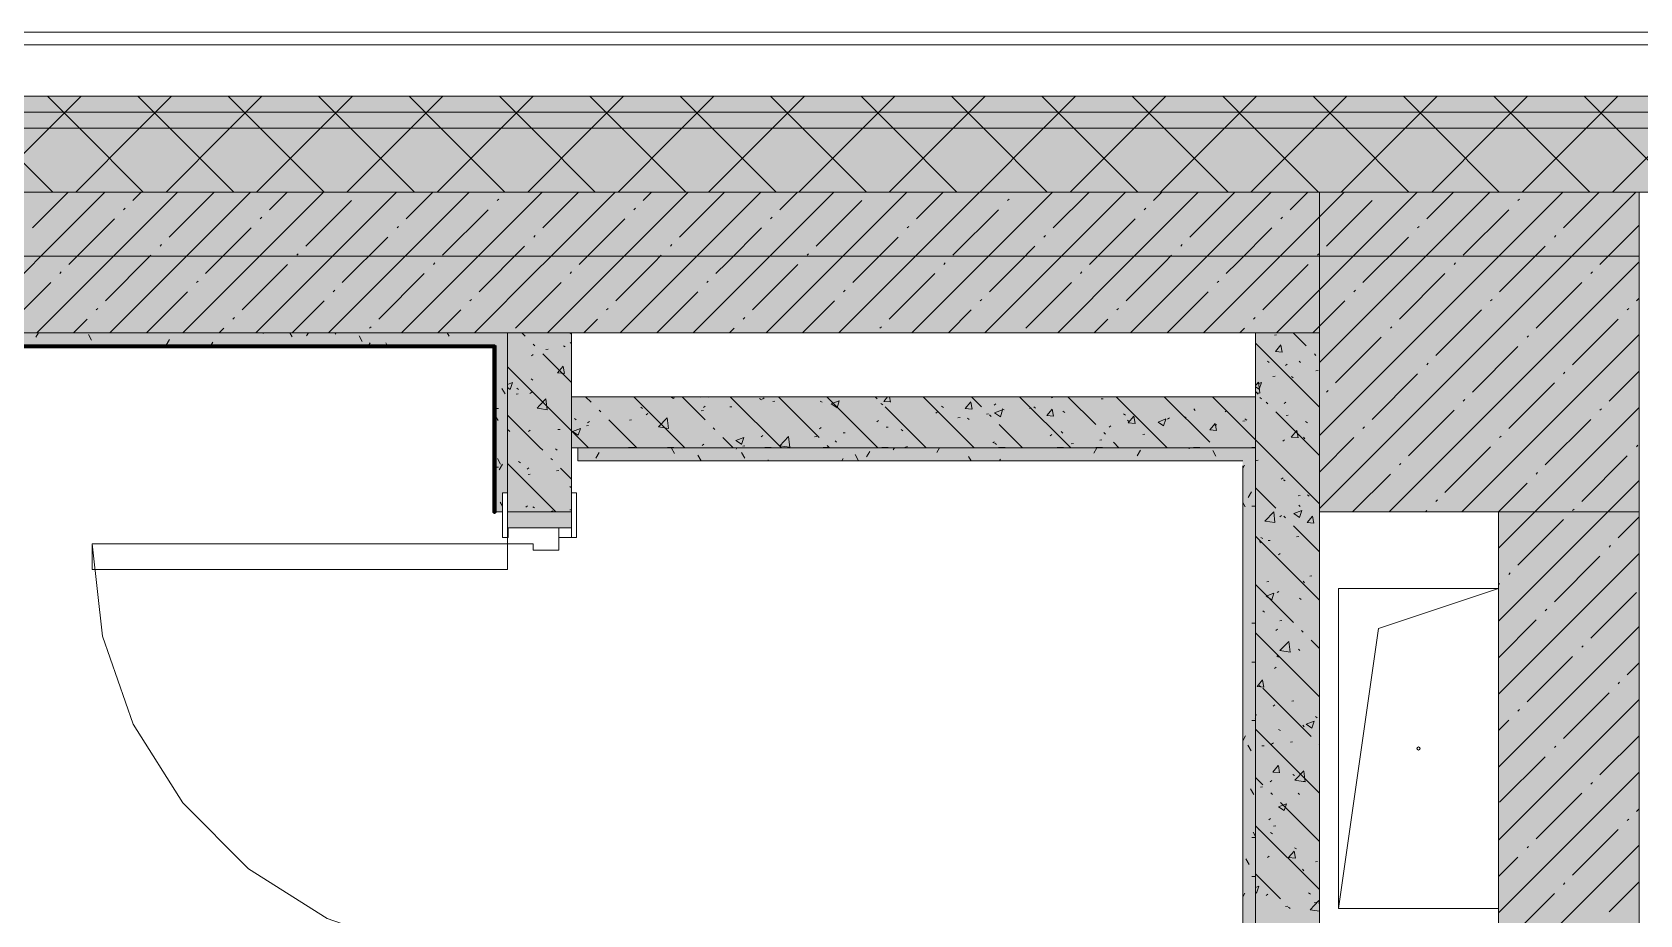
# Model space of a CAD drawing. Header units: millimetres. Extents: x -3817 to 677485, y -22715 to 103890.
# Drawn here: x 82430 to 84945, y 27881 to 29261 of the extents above; entities that cross this region are included whole.
import ezdxf

# ---------------------------------------------------------------- set-up
doc = ezdxf.new("R2010")
doc.units = ezdxf.units.MM
doc.layers.add('PDF _Геометрия', color=7, linetype='Continuous', true_color=0x1d1d1d)
doc.layers.add('PDF _Сплошная заливка', color=7, linetype='Continuous', true_color=0xffffff)

msp = doc.modelspace()

# ---------------------------------------------------------------- hatches: boundary and pattern name
at = {"layer": 'PDF _Сплошная заливка', "transparency": 33554559}
h = msp.add_hatch(color=256, dxfattribs=at)
h.paths.add_polyline_path([(85213.3, 29111.3), (85213.3, 29161.3), (80593.3, 29161.3), (80593.3, 29111.3), (84533.7, 29111.3)], flags=0)
h.paths.add_polyline_path([(70803.3, 29111.3), (71053.3, 29111.3), (71053.3, 29161.3), (68453.3, 29161.3), (68453.3, 29111.3), (70432.2, 29111.3)], flags=0)
h.paths.add_polyline_path([(73153.3, 29111.3), (74493.3, 29111.3), (74493.3, 29161.3), (73153.3, 29161.3)], flags=0)
h.paths.add_polyline_path([(77111.9, 29111.3), (77493.3, 29111.3), (77493.3, 29161.3), (76593.3, 29161.3), (76593.3, 29111.3)], flags=0)
h.paths.add_polyline_path([(60248.3, 29111.3), (61303.3, 29111.3), (61303.3, 29161.3), (60248.3, 29161.3)], flags=0)
h.paths.add_polyline_path([(66403.3, 29111.3), (67353.3, 29111.3), (67353.3, 29161.3), (66403.3, 29161.3)], flags=0)
h.paths.add_polyline_path([(57815.1, 29111.3), (57948.3, 29111.3), (57948.3, 29161.3), (57103.3, 29161.3), (57103.3, 29111.3), (57444.1, 29111.3)], flags=0)
h.paths.add_polyline_path([(51103.3, 29111.3), (52003.3, 29111.3), (52003.3, 29161.3), (51103.3, 29161.3)], flags=0)
h.paths.add_polyline_path([(55003.3, 29111.3), (55003.3, 29161.3), (54103.3, 29161.3), (54104.2, 29111.3), (54846.4, 29111.3)], flags=0)
h.paths.add_polyline_path([(49003.3, 29111.3), (49003.3, 29161.3), (47903.3, 29161.3), (47903.3, 29111.3), (48909, 29111.3)], flags=0)
h.paths.add_polyline_path([(44803.3, 29111.3), (44803.3, 29161.3), (42403.3, 29161.3), (42403.3, 29111.3), (44455.9, 29111.3)], flags=0)
h = msp.add_hatch(color=256, dxfattribs=at)
h.paths.add_polyline_path([(85213.3, 29011.3), (85213.3, 29111.3), (80593.3, 29111.3), (80593.3, 29011.3), (84533.7, 29011.3)], flags=0)
h.paths.add_polyline_path([(77493.3, 29011.3), (77493.3, 29111.3), (76593.3, 29111.3), (76593.3, 29011.3), (77111.9, 29011.3)], flags=0)
h.paths.add_polyline_path([(67353.3, 29011.3), (67353.3, 29013.3), (67321.3, 29013.3), (67321.3, 29021.3), (67353.3, 29021.3), (67353.3, 29111.3), (66403.3, 29111.3), (66403.3, 29011.3), (67321.3, 29011.3)], flags=0)
h.paths.add_polyline_path([(68485.3, 29011.3), (71053.3, 29011.3), (71053.3, 29111.3), (68453.3, 29111.3), (68453.3, 29021.3), (68485.3, 29021.3), (68485.3, 29013.3), (68453.3, 29011.3)], flags=0)
h.paths.add_polyline_path([(74283.3, 29011.3), (74493.3, 29011.3), (74493.3, 29111.3), (73153.3, 29111.3), (73153.3, 29011.3), (74143.2, 29011.3)], flags=0)
h.paths.add_polyline_path([(54403.3, 29011.3), (55003.3, 29011.3), (55003.3, 29111.3), (54103.3, 29111.3), (54104.2, 29011.3)], flags=0)
h.paths.add_polyline_path([(60783.9, 29011.3), (61303.3, 29011.3), (61303.3, 29111.3), (60248.3, 29111.3), (60248.3, 29011.3), (60412.8, 29011.3)], flags=0)
h.paths.add_polyline_path([(51103.3, 29011.3), (52003.3, 29011.3), (52003.3, 29111.3), (51103.3, 29111.3)], flags=0)
h.paths.add_polyline_path([(57103.3, 29011.3), (57948.3, 29011.3), (57948.3, 29111.3), (57103.3, 29111.3)], flags=0)
h.paths.add_polyline_path([(48403.3, 29011.3), (49003.3, 29011.3), (49003.3, 29111.3), (47903.3, 29111.3), (47903.3, 29011.3), (48166.8, 29011.3)], flags=0)
h.paths.add_polyline_path([(44803.3, 29011.3), (44803.3, 29111.3), (42403.3, 29111.3), (42403.3, 29011.3), (44455.9, 29011.3)], flags=0)
for points in [[(83049.3, 28791.3), (83223.3, 28791.3), (83223.3, 28901.3), (84443.3, 28901.3), (84443.3, 29011.3), (81393.3, 29011.3), (81393.3, 28791.3), (81565, 28791.3)], [(84943.3, 28511.3), (84943.3, 29011.3), (84443.3, 29011.3), (84443.3, 28511.3), (84533.7, 28511.3)], [(84343.3, 28791.3), (84443.3, 28791.3), (84443.3, 28901.3), (83223.3, 28901.3), (83223.3, 28791.3), (83791.5, 28791.3)], [(81546.3, 28771.3), (83173.3, 28771.3), (83173.3, 28791.3), (81533.3, 28791.3), (81533.3, 28771.3)], [(84343.3, 26361.3), (84443.3, 26361.3), (84443.3, 28791.3), (84343.3, 28791.3), (84343.3, 26491.3)], [(84343.3, 28611.3), (84343.3, 28691.3), (83273.3, 28691.3), (83273.3, 28611.3), (83791.5, 28611.3)], [(84323.3, 28591.3), (84323.3, 28611.3), (83283.3, 28611.3), (83283.3, 28591.3), (84315.3, 28591.3)], [(84723.3, 25111.4), (84943.3, 25111.4), (84943.3, 28511.3), (84723.3, 28511.3), (84723.3, 25883.8)]]:
    msp.add_hatch(color=256, dxfattribs=at).paths.add_polyline_path(points)
h = msp.add_hatch(color=256, dxfattribs=at)
h.paths.add_polyline_path([(83173.3, 25851.3), (83273.3, 25851.3), (83273.3, 26361.3), (83223.3, 26361.3), (83223.3, 27761.3), (83173.3, 27761.3), (83173.3, 25883.8)], flags=0)
h.paths.add_polyline_path([(83223.3, 28511.3), (83223.3, 28791.3), (83173.3, 28791.3), (83173.3, 28511.3)], flags=0)
h = msp.add_hatch(color=256, dxfattribs=at)
h.paths.add_polyline_path([(83223.3, 26361.3), (83273.3, 26361.3), (83273.3, 27761.3), (83223.3, 27761.3), (83223.3, 27014.1)], flags=0)
h.paths.add_polyline_path([(83223.3, 28511.3), (83273.3, 28511.3), (83273.3, 28791.3), (83223.3, 28791.3), (83223.3, 28541.3)], flags=0)
h = msp.add_hatch(color=256, dxfattribs=at)
h.paths.add_polyline_path([(83153.3, 26281.3), (83173.3, 26281.3), (83172.9, 27731.3), (83165.3, 27731.3), (83165.3, 27761.3), (83153.3, 27761.3), (83153.3, 26301.3)], flags=0)
h.paths.add_polyline_path([(83165.3, 28511.3), (83165.3, 28541.3), (83173.3, 28541.3), (83173.3, 28771.3), (83153.3, 28771.3), (83153.3, 28511.3)], flags=0)

# ---------------------------------------------------------------- linework, layer by layer
at = {"layer": 'PDF _Геометрия', "color": 9, "lineweight": 9, "true_color": 0xc0c0c0}
for points in [[(85453.3, 25749.3), (85371.3, 25749.3), (85371.3, 29261.3), (85366.3, 29261.3), (85213.3, 29261.3), (80593.3, 29261.3), (80593.3, 29011.3), (80593.3, 28811.3), (80893.3, 28811.3), (80893.3, 29011.3), (85213.3, 29011.3), (85213.3, 25591.3), (85363.3, 25591.3)], [(84443.3, 23891.3), (84443.3, 26361.3), (84443.3, 28791.3), (84443.3, 28901.3), (84443.3, 29011.3), (84343.3, 29011.3), (81393.3, 29011.3)], [(81513.3, 28791.3), (83173.3, 28791.3), (83173.3, 28541.3), (83173.3, 28771.3), (83173.3, 28791.3), (81533.3, 28791.3)], [(84315.3, 28591.3), (83283.3, 28591.3), (83283.3, 28611.3), (84323.3, 28611.3), (84343.3, 28611.3), (84343.3, 26611.3), (84343.3, 26591.3), (84343.3, 28791.3), (83273.3, 28791.3), (83273.3, 28541.3)], [(83153.3, 28771.3), (83153.3, 28511.3), (83165.3, 28511.3)], [(83173.3, 28511.3), (83223.3, 28511.3)]]:
    msp.add_lwpolyline(points, dxfattribs=at)
at = {"layer": 'PDF _Геометрия', "color": 7, "lineweight": 9}
for points in [[(85213.3, 29161.3), (85213.3, 29241.3), (80593.3, 29241.3)], [(85213.3, 29111.3), (85213.3, 29161.3), (80593.3, 29161.3)], [(85453.3, 25670.3), (85292.3, 25670.3), (85292.3, 29136.3), (80593.3, 29136.3)], [(85213.3, 29011.3), (85213.3, 29111.3), (80593.3, 29111.3)], [(83273.3, 28791.3), (83223.3, 28791.3), (83173.3, 28791.3)], [(84343.3, 28791.3), (84443.3, 28791.3)], [(81533.3, 28771.3), (81546.3, 28771.3), (83152.3, 28771.3)], [(84323.3, 28591.3), (84315.3, 28591.3)], [(84323.3, 26619.3), (84323.3, 28583.3)], [(84473.3, 27891.3), (84535.8, 28328.8), (84723.3, 28391.3)]]:
    msp.add_lwpolyline(points, dxfattribs=at)
at = {"layer": 'PDF _Геометрия', "lineweight": 9}
for points in [[(82462, 29011.3), (82362, 29111.3), (82312, 29161.3)], [(82356.2, 29011.3), (82456.2, 29111.3), (82506.2, 29161.3)], [(82603.4, 29011.3), (82503.4, 29111.3), (82453.4, 29161.3)], [(82497.6, 29011.3), (82597.6, 29111.3), (82647.6, 29161.3)], [(82744.8, 29011.3), (82644.8, 29111.3), (82594.8, 29161.3)], [(82639, 29011.3), (82739, 29111.3), (82789, 29161.3)], [(82886.2, 29011.3), (82786.2, 29111.3), (82736.2, 29161.3)], [(82780.4, 29011.3), (82880.4, 29111.3), (82930.4, 29161.3)], [(83027.7, 29011.3), (82927.7, 29111.3), (82877.7, 29161.3)], [(82921.9, 29011.3), (83021.9, 29111.3), (83071.9, 29161.3)], [(83169.1, 29011.3), (83069.1, 29111.3), (83019.1, 29161.3)], [(83063.3, 29011.3), (83163.3, 29111.3), (83213.3, 29161.3)], [(83310.5, 29011.3), (83210.5, 29111.3), (83160.5, 29161.3)], [(83204.7, 29011.3), (83304.7, 29111.3), (83354.7, 29161.3)], [(83451.9, 29011.3), (83351.9, 29111.3), (83301.9, 29161.3)], [(83346.1, 29011.3), (83446.1, 29111.3), (83496.1, 29161.3)], [(83593.3, 29011.3), (83493.3, 29111.3), (83443.3, 29161.3)], [(83487.5, 29011.3), (83587.5, 29111.3), (83637.5, 29161.3)], [(83734.8, 29011.3), (83634.8, 29111.3), (83584.8, 29161.3)], [(83629, 29011.3), (83729, 29111.3), (83779, 29161.3)], [(83876.2, 29011.3), (83776.2, 29111.3), (83726.2, 29161.3)], [(83770.4, 29011.3), (83870.4, 29111.3), (83920.4, 29161.3)], [(84017.6, 29011.3), (83917.6, 29111.3), (83867.6, 29161.3)], [(83911.8, 29011.3), (84011.8, 29111.3), (84061.8, 29161.3)], [(84159, 29011.3), (84059, 29111.3), (84009, 29161.3)], [(84053.2, 29011.3), (84153.2, 29111.3), (84203.2, 29161.3)], [(84300.4, 29011.3), (84200.4, 29111.3), (84150.4, 29161.3)], [(84194.6, 29011.3), (84294.6, 29111.3), (84344.6, 29161.3)], [(84441.9, 29011.3), (84341.9, 29111.3), (84291.9, 29161.3)], [(84336.1, 29011.3), (84436.1, 29111.3), (84486.1, 29161.3)], [(84583.3, 29011.3), (84483.3, 29111.3), (84433.3, 29161.3)], [(84477.5, 29011.3), (84577.5, 29111.3), (84627.5, 29161.3)], [(84724.7, 29011.3), (84624.7, 29111.3), (84574.7, 29161.3)], [(84618.9, 29011.3), (84718.9, 29111.3), (84768.9, 29161.3)], [(84866.1, 29011.3), (84766.1, 29111.3), (84716.1, 29161.3)], [(84760.3, 29011.3), (84860.3, 29111.3), (84910.3, 29161.3)], [(85007.6, 29011.3), (84907.6, 29111.3), (84857.6, 29161.3)], [(84901.8, 29011.3), (85001.8, 29111.3), (85051.8, 29161.3)], [(82323.1, 28791.3), (82543.1, 29011.3)], [(82430, 28955.3), (82486.1, 29011.3)], [(82437.1, 28791.3), (82657.1, 29011.3)], [(82551.2, 28791.3), (82771.2, 29011.3)], [(82586.8, 28998), (82600.1, 29011.3)], [(82643.8, 28941), (82714.2, 29011.3)], [(82665.2, 28791.3), (82885.2, 29011.3)], [(82779.3, 28791.3), (82999.3, 29011.3)], [(82800.7, 28983.8), (82828.2, 29011.3)], [(82857.7, 28926.8), (82929, 28998)], [(82893.3, 28791.3), (83113.3, 29011.3)], [(83007.4, 28791.3), (83227.4, 29011.3)], [(83014.5, 28969.5), (83056.3, 29011.3)], [(83121.4, 28791.3), (83223.3, 28893.2), (83231.4, 28901.3), (83341.4, 29011.3)], [(83157.1, 28998), (83159.4, 29000.4)], [(83228.3, 28955.3), (83284.4, 29011.3)], [(83235.5, 28791.3), (83345.5, 28901.3), (83455.5, 29011.3)], [(83349.5, 28791.3), (83459.5, 28901.3), (83569.5, 29011.3)], [(83385.2, 28998), (83398.5, 29011.3)], [(83442.2, 28941), (83512.5, 29011.3)], [(83463.6, 28791.3), (83573.6, 28901.3), (83683.6, 29011.3)], [(83577.6, 28791.3), (83687.6, 28901.3), (83797.6, 29011.3)], [(83599, 28983.8), (83626.6, 29011.3)], [(83656, 28926.8), (83727.3, 28998)], [(83691.7, 28791.3), (83801.7, 28901.3), (83911.7, 29011.3)], [(83805.7, 28791.3), (83915.7, 28901.3), (84025.7, 29011.3)], [(83812.9, 28969.5), (83854.7, 29011.3)], [(83919.8, 28791.3), (84029.8, 28901.3), (84139.8, 29011.3)], [(83955.4, 28998), (83957.8, 29000.4)], [(84026.7, 28955.3), (84082.8, 29011.3)], [(84033.8, 28791.3), (84143.8, 28901.3), (84253.8, 29011.3)], [(84147.9, 28791.3), (84257.9, 28901.3), (84367.9, 29011.3)], [(84183.5, 28998), (84196.8, 29011.3)], [(84240.5, 28941), (84310.9, 29011.3)], [(84261.9, 28791.3), (84371.9, 28901.3), (84443.3, 28972.7), (84481.9, 29011.3)], [(84376, 28791.3), (84443.3, 28858.6), (84596, 29011.3)], [(84397.4, 28983.8), (84424.9, 29011.3)], [(84443.3, 28744.6), (84710, 29011.3)], [(84443.3, 28630.5), (84824.1, 29011.3)], [(84443.3, 28516.5), (84938.1, 29011.3)], [(84454.4, 28926.8), (84525.7, 28998)], [(84611.2, 28969.5), (84653, 29011.3)], [(84753.8, 28998), (84756.1, 29000.4)], [(84825, 28955.3), (84881.1, 29011.3)], [(82572.6, 28983.8), (82574.9, 28986.2)], [(83071.5, 28912.5), (83142.8, 28983.8)], [(83370.9, 28983.8), (83373.3, 28986.2)], [(83869.9, 28912.5), (83941.2, 28983.8)], [(84169.3, 28983.8), (84171.6, 28986.2)], [(84668.2, 28912.5), (84739.5, 28983.8)], [(82487, 28898.3), (82558.3, 28969.5)], [(82700.9, 28884), (82772.2, 28955.3)], [(82786.4, 28969.5), (82788.8, 28971.9)], [(83000.3, 28955.3), (83002.6, 28957.6)], [(83285.4, 28898.3), (83288.5, 28901.3), (83356.7, 28969.5)], [(83499.2, 28884), (83516.6, 28901.3), (83570.5, 28955.3)], [(83584.8, 28969.5), (83587.1, 28971.9)], [(83798.6, 28955.3), (83801, 28957.6)], [(84083.7, 28898.3), (84086.8, 28901.3), (84155, 28969.5)], [(84297.6, 28884), (84314.9, 28901.3), (84368.8, 28955.3)], [(84383.1, 28969.5), (84385.5, 28971.9)], [(84596.9, 28955.3), (84599.3, 28957.6)], [(84882.1, 28898.3), (84943.3, 28959.5)], [(82629.6, 28926.8), (82632, 28929.1)], [(82914.7, 28869.7), (82986, 28941)], [(83128.6, 28855.5), (83199.8, 28926.8)], [(83214.1, 28941), (83216.5, 28943.4)], [(83427.9, 28926.8), (83430.3, 28929.1)], [(83713.1, 28869.7), (83744.7, 28901.3), (83784.3, 28941)], [(83926.9, 28855.5), (83972.8, 28901.3), (83998.2, 28926.8)], [(84012.4, 28941), (84014.8, 28943.4)], [(84226.3, 28926.8), (84228.7, 28929.1)], [(84511.4, 28869.7), (84582.7, 28941)], [(84725.2, 28855.5), (84796.5, 28926.8)], [(84810.8, 28941), (84813.2, 28943.4)], [(82544.1, 28841.2), (82615.3, 28912.5)], [(82757.9, 28827), (82829.2, 28898.3)], [(82843.4, 28912.5), (82845.8, 28914.9)], [(83057.3, 28898.3), (83059.6, 28900.6)], [(83342.4, 28841.2), (83402.5, 28901.3), (83413.7, 28912.5)], [(83556.2, 28827), (83627.5, 28898.3)], [(83641.8, 28912.5), (83644.1, 28914.9)], [(83855.6, 28898.3), (83858, 28900.6)], [(84140.7, 28841.2), (84200.9, 28901.3), (84212, 28912.5)], [(84354.6, 28827), (84425.9, 28898.3)], [(84440.1, 28912.5), (84442.5, 28914.9)], [(84552.2, 28511.3), (84943.3, 28902.4)], [(84654, 28898.3), (84656.3, 28900.6)], [(82472.8, 28884), (82475.1, 28886.4)], [(82686.6, 28869.7), (82689, 28872.1)], [(82971.7, 28812.7), (83043, 28884)], [(83271.1, 28884), (83273.5, 28886.4)], [(83485, 28869.7), (83487.3, 28872.1)], [(83770.1, 28812.7), (83841.4, 28884)], [(84069.5, 28884), (84071.8, 28886.4)], [(84283.3, 28869.7), (84285.7, 28872.1)], [(84568.4, 28812.7), (84639.7, 28884)], [(84867.8, 28884), (84870.2, 28886.4)], [(82387.2, 28798.5), (82458.5, 28869.7)], [(82608.2, 28791.3), (82672.4, 28855.5)], [(82900.5, 28855.5), (82902.8, 28857.9)], [(83185.6, 28798.5), (83223.3, 28836.1), (83256.9, 28869.7)], [(83406.6, 28791.3), (83470.7, 28855.5)], [(83698.8, 28855.5), (83701.2, 28857.9)], [(83983.9, 28798.5), (84055.2, 28869.7)], [(84204.9, 28791.3), (84269, 28855.5)], [(84497.1, 28855.5), (84499.5, 28857.9)], [(84782.3, 28798.5), (84853.6, 28869.7)], [(82529.8, 28827), (82532.2, 28829.3)], [(82836.3, 28791.3), (82886.2, 28841.2)], [(83064.4, 28791.3), (83100, 28827)], [(83114.3, 28841.2), (83116.7, 28843.6)], [(83328.1, 28827), (83330.5, 28829.3)], [(83634.7, 28791.3), (83684.5, 28841.2)], [(83862.8, 28791.3), (83898.4, 28827)], [(83912.6, 28841.2), (83915, 28843.6)], [(84126.5, 28827), (84128.9, 28829.3)], [(84433, 28791.3), (84443.3, 28801.6), (84482.9, 28841.2)], [(84625.5, 28755.7), (84696.7, 28827)], [(84711, 28841.2), (84713.4, 28843.6)], [(84924.8, 28827), (84927.2, 28829.3)], [(84939.1, 28841.2), (84943.3, 28845.4)], [(82494.2, 28791.3), (82515.5, 28812.7)], [(82722.3, 28791.3), (82729.4, 28798.5)], [(82743.6, 28812.7), (82746, 28815.1)], [(82957.5, 28798.5), (82959.9, 28800.8)], [(83292.5, 28791.3), (83313.9, 28812.7)], [(83520.6, 28791.3), (83527.7, 28798.5)], [(83542, 28812.7), (83544.4, 28815.1)], [(83755.8, 28798.5), (83758.2, 28800.8)], [(84090.9, 28791.3), (84112.2, 28812.7)], [(84319, 28791.3), (84326.1, 28798.5)], [(84340.3, 28812.7), (84342.7, 28815.1)], [(84554.2, 28798.5), (84556.5, 28800.8)], [(84839.3, 28741.4), (84910.6, 28812.7)], [(84468.6, 28712.9), (84539.9, 28784.2)], [(84666.2, 28511.3), (84943.3, 28788.4)], [(84768, 28784.2), (84770.4, 28786.6)], [(84682.5, 28698.7), (84753.8, 28769.9)], [(84525.7, 28655.9), (84596.9, 28727.2)], [(84611.2, 28741.4), (84613.6, 28743.8)], [(84825, 28727.2), (84827.4, 28729.5)], [(84896.3, 28684.4), (84943.3, 28731.4)], [(84454.4, 28698.7), (84456.7, 28701)], [(84739.5, 28641.6), (84810.8, 28712.9)], [(84668.2, 28684.4), (84670.6, 28686.8)], [(84723.3, 28454.3), (84780.3, 28511.3), (84943.3, 28674.3)], [(84882.1, 28670.2), (84884.4, 28672.5)], [(84582.7, 28598.9), (84654, 28670.2)], [(84796.5, 28584.6), (84867.8, 28655.9)], [(84443.3, 28573.5), (84497.1, 28627.4)], [(84511.4, 28641.6), (84513.8, 28644)], [(84725.2, 28627.4), (84727.6, 28629.8)], [(84639.7, 28541.8), (84711, 28613.1)], [(84853.6, 28527.6), (84924.8, 28598.9)], [(84939.1, 28613.1), (84941.5, 28615.5)], [(84495.2, 28511.3), (84554.2, 28570.4)], [(84568.4, 28584.6), (84570.8, 28587)], [(84782.3, 28570.4), (84784.6, 28572.7)], [(84723.3, 28340.3), (84894.3, 28511.3), (84943.3, 28560.3)], [(84723.3, 28511.3), (84768, 28556.1)], [(84625.5, 28527.6), (84627.8, 28530)], [(84609.2, 28511.3), (84611.2, 28513.3)], [(84753.8, 28427.8), (84825, 28499.1)], [(84839.3, 28513.3), (84841.7, 28515.7)], [(84910.6, 28470.6), (84943.3, 28503.3)], [(84723.3, 28226.2), (84943.3, 28446.2)], [(84896.3, 28456.3), (84898.7, 28458.7)], [(84810.8, 28370.8), (84882.1, 28442.1)], [(84723.3, 28397.3), (84725.2, 28399.3)], [(84739.5, 28413.5), (84741.9, 28415.9)], [(84867.8, 28313.8), (84939.1, 28385)], [(84796.5, 28356.5), (84798.9, 28358.9)], [(84723.3, 28283.3), (84782.3, 28342.3)], [(84723.3, 28112.2), (84943.3, 28332.2)], [(84853.6, 28299.5), (84855.9, 28301.9)], [(84768, 28214), (84839.3, 28285.2)], [(84924.8, 28256.7), (84943.3, 28275.2)], [(84910.6, 28242.5), (84912.9, 28244.8)], [(84723.3, 27998.1), (84943.3, 28218.1)], [(84825, 28156.9), (84896.3, 28228.2)], [(84753.8, 28199.7), (84756.1, 28202.1)], [(84723.3, 28169.2), (84739.5, 28185.4)], [(84810.8, 28142.7), (84813.2, 28145)], [(84882.1, 28099.9), (84943.3, 28161.1)], [(84725.2, 28057.1), (84796.5, 28128.4)], [(84723.3, 27884.1), (84943.3, 28104.1)], [(84782.3, 28000.1), (84853.6, 28071.4)], [(84867.8, 28085.7), (84870.2, 28088)], [(84939.1, 28042.9), (84943.3, 28047.1)], [(84924.8, 28028.6), (84927.2, 28031)], [(84839.3, 27943.1), (84910.6, 28014.4)], [(84723.3, 27770), (84943.3, 27990)], [(84723.3, 27941.1), (84753.8, 27971.6)], [(84768, 27985.9), (84770.4, 27988.2)], [(84825, 27928.8), (84827.4, 27931.2)], [(84896.3, 27886.1), (84943.3, 27933)], [(84739.5, 27843.3), (84810.8, 27914.6)]]:
    msp.add_lwpolyline(points, dxfattribs=at)
at = {"layer": 'PDF _Геометрия', "color": 7, "lineweight": 9}
for points in [[(84943.3, 29011.3), (84443.3, 29011.3), (84443.3, 28901.3), (84443.3, 28511.3), (84943.3, 28511.3)], [(84723.3, 28391.3), (84723.3, 27891.3), (84473.3, 27891.3), (84473.3, 28391.3)], [(84723.3, 28391.3), (84473.3, 28391.3), (84473.3, 27891.3), (84723.3, 27891.3)]]:
    msp.add_lwpolyline(points, close=True, dxfattribs=at)
at = {"layer": 'PDF _Геометрия', "color": 253, "lineweight": 9, "true_color": 0xaaaaaa}
for points in [[(80408.8, 28911.3), (82443.3, 28911.3), (84943.3, 28911.3)], [(83173.3, 27811.3), (83028.6, 27827.6), (82891.2, 27875.7), (82768, 27953.2), (82665.1, 28056.1), (82587.6, 28179.3), (82539.6, 28316.7), (82523.3, 28461.3)]]:
    msp.add_lwpolyline(points, dxfattribs=at)
at = {"layer": 'PDF _Геометрия', "color": 253, "lineweight": 9, "true_color": 0x9b9b9b}
for points in [[(82439.2, 28791.3), (82435.2, 28784.4)], [(82480.9, 28790.9), (82480.7, 28791.3)], [(82522.6, 28779.7), (82517.5, 28788.5)], [(82644.4, 28780.9), (82639.3, 28772.1)], [(82712.4, 28776.8), (82709.3, 28771.3)], [(82791.2, 28791.3), (82790.6, 28790.4)], [(82836.3, 28784.9), (82832.6, 28791.3)], [(82861.6, 28791.3), (82858.7, 28786.3)], [(82904.4, 28789), (82903, 28791.3)], [(82946, 28777.9), (82941, 28786.6)], [(82958.1, 28775.7), (82955.6, 28771.3)], [(82985, 28771.3), (82982.6, 28775.4)], [(83026.2, 28771.6), (83026, 28771.3)], [(83082.1, 28786), (83079, 28791.3)], [(83169.4, 28695.7), (83164.4, 28704.4)], [(83153.3, 28672.8), (83158.9, 28672.8)], [(83158.3, 28654), (83153.3, 28662.7)], [(83154.1, 28627.4), (83153.3, 28626)], [(83316.5, 28604), (83311.5, 28595.2)], [(83362.2, 28611.8), (83372.3, 28611.8)], [(83423.2, 28611.8), (83433.2, 28611.8)], [(83434.5, 28602.3), (83429.5, 28611)], [(83476, 28591.3), (83471.1, 28599.9)], [(83532, 28611.3), (83530.8, 28609.4)], [(83544.2, 28595.3), (83539.1, 28604)], [(83575.6, 28611.8), (83585.6, 28611.8)], [(83667, 28611.8), (83677.1, 28611.8)], [(83721.9, 28592.3), (83716.8, 28601)], [(83740, 28605.9), (83734.9, 28597.1)], [(83758.5, 28611.8), (83768.5, 28611.8)], [(83778.3, 28611.3), (83776.6, 28608.3)], [(83848.7, 28611.3), (83844.6, 28604.2)], [(83898.4, 28591.3), (83894.5, 28598)], [(83941.3, 28611.8), (83951.4, 28611.8)], [(84032.8, 28611.8), (84042.8, 28611.8)], [(84095.1, 28611.3), (84090.3, 28603.1)], [(84093.7, 28611.8), (84103.8, 28611.8)], [(84163.4, 28607.8), (84158.4, 28599)], [(84239.7, 28609.7), (84238.8, 28611.3)], [(84246.1, 28611.8), (84256.2, 28611.8)], [(84281.4, 28598.5), (84276.3, 28607.3)], [(84337.6, 28611.8), (84343.3, 28611.8)], [(83153.3, 28581.3), (83158.9, 28581.3)], [(83162.4, 28586), (83157.3, 28594.7)], [(83165.2, 28585.7), (83160.2, 28577)], [(83581.6, 28591.3), (83580.8, 28592.8)], [(83698.3, 28594.7), (83696.4, 28591.3)], [(83944.1, 28593.6), (83942.8, 28591.3)], [(84325.9, 28584.3), (84323.3, 28579.8)], [(83165.3, 28520), (83161.4, 28526.7)], [(84327.1, 28519.4), (84323.3, 28526)], [(84337, 28542.7), (84332, 28534)], [(84337.6, 28520.4), (84343.3, 28520.4)], [(84343.3, 28492.6), (84343.1, 28492.4)], [(84337.6, 28337.5), (84343.3, 28337.5)], [(84337.6, 28276.5), (84343.3, 28276.5)], [(84337.6, 28185.1), (84343.3, 28185.1)], [(84343.3, 28186.5), (84342.5, 28187.9)], [(84327.8, 28160.9), (84323.3, 28153.1)], [(84336.3, 28137.6), (84331.3, 28146.3)], [(84340.4, 28069.5), (84335.4, 28078.2)], [(84337.6, 28002.2), (84343.3, 28002.2)], [(84343.3, 28003.7), (84339.5, 28010.2)], [(84333.4, 27959.9), (84328.3, 27968.6)], [(84337.6, 27941.3), (84343.3, 27941.3)], [(84326.7, 27915.2), (84323.3, 27909.3)]]:
    msp.add_lwpolyline(points, dxfattribs=at)
at = {"layer": 'PDF _Геометрия', "color": 252, "lineweight": 9, "true_color": 0x878787}
for points in [[(83200.7, 28786), (83195.4, 28791.3)], [(83215.8, 28770.9), (83213.3, 28773.5)], [(83273.3, 28788.9), (83270.8, 28791.3)], [(83271.3, 28776.3), (83273.3, 28774.5)], [(84443.3, 28674.9), (84343.3, 28774.9)], [(84372.8, 28787.4), (84376.1, 28787.9)], [(84385.2, 28761.1), (84374.6, 28762), (84383.1, 28772.2)], [(84385.2, 28761), (84383.1, 28772.1)], [(84422.7, 28770.9), (84402.3, 28791.3)], [(83210.5, 28755.4), (83213.1, 28757.5)], [(83273.3, 28713.5), (83228.4, 28758.4)], [(83233.3, 28765.4), (83236.7, 28765.8)], [(83260.6, 28771.1), (83263.5, 28769.3)], [(84362.1, 28746.8), (84364.9, 28745)], [(84411.4, 28746.9), (84413.8, 28744.7)], [(84437.8, 28755.8), (84435.3, 28758.4)], [(83299.9, 28611.3), (83273.3, 28638), (83223.3, 28688), (83173.3, 28738)], [(83262.1, 28727.7), (83251.5, 28728.7), (83260, 28738.9)], [(83262.1, 28727.7), (83260.1, 28738.8)], [(84370.5, 28723.2), (84373.8, 28723.6)], [(84390.1, 28740.1), (84392.8, 28742.2)], [(84399.6, 28722.9), (84402.4, 28721.1)], [(84437.9, 28732), (84441.2, 28732.5)], [(83173.3, 28710.4), (83181.1, 28713.4)], [(83173.3, 28705.5), (83177.5, 28702.7)], [(83177.5, 28702.6), (83181.1, 28713.4)], [(83187.8, 28704.6), (83190.6, 28702.8)], [(83208.3, 28696.2), (83211, 28698.3)], [(83210.2, 28719.5), (83212.7, 28717.2)], [(84343.3, 28708.9), (84348.2, 28714)], [(84343.3, 28710.2), (84352.6, 28713.8)], [(84343.3, 28706.9), (84349, 28703.1)], [(84347.3, 28695.5), (84343.3, 28699.6)], [(84343.3, 28698.1), (84350.1, 28697.1)], [(84350.1, 28697), (84348.2, 28713.9)], [(84349, 28703), (84352.6, 28713.7)], [(83186.6, 28695.2), (83189.9, 28695.7)], [(83235.2, 28671), (83223.3, 28672.9), (83219.3, 28673.5), (83223.3, 28677.6), (83233.2, 28687.9)], [(83235.2, 28671), (83233.2, 28687.8)], [(83303.8, 28682.9), (83295.4, 28691.3)], [(83450.8, 28611.3), (83370.8, 28691.3)], [(83381.8, 28675), (83384.3, 28672.8)], [(83428.7, 28691.3), (83433, 28688.4)], [(83433.1, 28688.4), (83434.1, 28691.3)], [(83482.3, 28655.3), (83446.3, 28691.3)], [(83474.4, 28691.3), (83475.3, 28690.7)], [(83479.6, 28674.3), (83482.3, 28676.3)], [(83487.1, 28691.3), (83488, 28690.6)], [(83520.7, 28675.3), (83524.1, 28675.7)], [(83601.6, 28611.3), (83521.6, 28691.3)], [(83567.4, 28688.5), (83570.3, 28686.7)], [(83571.9, 28687.6), (83574.6, 28689.7)], [(83588.1, 28684.1), (83591.4, 28684.6)], [(83660.9, 28627.6), (83597.1, 28691.3)], [(83662.3, 28684.5), (83665.2, 28682.7)], [(83752.5, 28611.3), (83672.5, 28691.3)], [(83688.6, 28674.2), (83679.7, 28680.2), (83692.2, 28684.9)], [(83688.6, 28674.1), (83692.2, 28684.9)], [(83751.4, 28688), (83748.9, 28690.5)], [(83757.3, 28680.5), (83760.1, 28678.7)], [(83772.2, 28683.1), (83761.6, 28684), (83767.7, 28691.3)], [(83828, 28611.3), (83764, 28675.4)], [(83772.2, 28683), (83770.7, 28691.3)], [(83903.4, 28611.3), (83823.4, 28691.3)], [(83852.2, 28676.5), (83855, 28674.7)], [(83899.7, 28671.9), (83889.1, 28672.9), (83897.7, 28683.1)], [(83899.8, 28671.9), (83897.7, 28683)], [(83914.8, 28675.4), (83898.9, 28691.3)], [(83934.5, 28678.2), (83937.2, 28680.2)], [(83947.1, 28672.5), (83949.9, 28670.7)], [(84054.2, 28611.3), (83974.2, 28691.3)], [(83989.6, 28673), (83992.9, 28673.5)], [(83996.6, 28675.7), (83999.1, 28673.5)], [(84027.3, 28660.8), (84016.6, 28661.7), (84025.2, 28671.9)], [(84024.3, 28689.6), (84026.7, 28691.3)], [(84027.3, 28660.7), (84025.2, 28671.9)], [(84093.3, 28647.7), (84049.7, 28691.3)], [(84101.9, 28687.8), (84105.2, 28688.2)], [(84102.7, 28691.3), (84102.8, 28691.3)], [(84205.1, 28611.3), (84125.1, 28691.3)], [(84271.9, 28620.1), (84200.6, 28691.3)], [(84246.6, 28672.3), (84249, 28670)], [(84443.3, 28524.1), (84343.3, 28624.1), (84276, 28691.3)], [(84350.3, 28690.1), (84352.7, 28687.8)], [(84362.4, 28680.4), (84359.9, 28682.9)], [(84388, 28680.9), (84390.6, 28683)], [(83228.4, 28607.5), (83223.3, 28612.6), (83173.3, 28662.6)], [(83278.1, 28657.2), (83280.6, 28655)], [(83296.6, 28645.8), (83299.9, 28646.2)], [(83298.5, 28650.4), (83301.2, 28652.4)], [(83318.9, 28667.8), (83316.4, 28670.4)], [(83375.4, 28611.3), (83331.5, 28655.3)], [(83363.9, 28654.6), (83367.3, 28655.1)], [(83389.8, 28662.9), (83392.5, 28664.9)], [(83409.1, 28644), (83422.9, 28658.5)], [(83424.9, 28641.5), (83423, 28658.4)], [(83476.2, 28669.4), (83479.6, 28669.8)], [(83750.9, 28652.3), (83753.5, 28654.4)], [(83843.2, 28665.7), (83845.9, 28667.7)], [(83877.7, 28658.3), (83881.1, 28658.7)], [(83892.9, 28657.9), (83895.4, 28655.7)], [(83922.2, 28664.2), (83925.6, 28664.6)], [(83929.9, 28660.3), (83927.4, 28662.8)], [(83944.1, 28660), (83935.2, 28665.9), (83947.7, 28670.7)], [(83978.9, 28611.3), (83942.5, 28647.7)], [(83944.1, 28659.9), (83947.7, 28670.6)], [(84042, 28668.5), (84044.8, 28666.7)], [(84114.5, 28643.7), (84117.2, 28645.7)], [(84136.9, 28664.5), (84139.7, 28662.7)], [(84142.9, 28654.5), (84145.4, 28652.2)], [(84154.8, 28649.6), (84144.2, 28650.6), (84152.7, 28660.8)], [(84154.8, 28649.6), (84152.8, 28660.7)], [(84199.6, 28645.7), (84190.8, 28651.7), (84203.2, 28656.5)], [(84199.6, 28645.7), (84203.2, 28656.4)], [(84205.8, 28656.2), (84208.5, 28658.3)], [(84231.8, 28660.5), (84234.7, 28658.7)], [(84282.3, 28638.5), (84271.7, 28639.4), (84280.3, 28649.6)], [(84279.2, 28647.2), (84282.6, 28647.6)], [(84282.3, 28638.4), (84280.3, 28649.5)], [(84295.6, 28667.6), (84298.3, 28669.6)], [(84323.7, 28653), (84327.1, 28653.5)], [(84326.7, 28656.5), (84329.6, 28654.7)], [(84443.3, 28599.6), (84375, 28667.8)], [(84391.1, 28661.9), (84394.4, 28662.3)], [(84421.7, 28652.4), (84424.5, 28650.6)], [(83174.4, 28639.4), (83176.9, 28637.2)], [(83206.2, 28637), (83208.8, 28639.1)], [(83252.1, 28639.9), (83255.4, 28640.3)], [(83283.6, 28631.1), (83274.8, 28637.1), (83287.2, 28641.8)], [(83283.7, 28631), (83287.3, 28641.8)], [(83409.1, 28644), (83424.9, 28641.6)], [(83497.4, 28640.2), (83494.9, 28642.7)], [(83526.3, 28611.3), (83510, 28627.6)], [(83539.2, 28616.9), (83530.3, 28622.8), (83542.8, 28627.6)], [(83539.2, 28616.8), (83542.8, 28627.5)], [(83569.8, 28628.4), (83572.4, 28630.5)], [(83614.7, 28612.2), (83598.9, 28614.6), (83612.7, 28629)], [(83614.7, 28612.1), (83612.7, 28629)], [(83653.6, 28628.8), (83656.9, 28629.2)], [(83661.1, 28640.9), (83663.7, 28643)], [(83685.5, 28622.3), (83688, 28620.1)], [(83698.1, 28634.6), (83701.4, 28635.1)], [(83765.4, 28643.5), (83768.8, 28643.9)], [(83789.2, 28640.1), (83791.7, 28637.9)], [(83932.4, 28619), (83935, 28621)], [(84022.2, 28630.4), (84024.8, 28632.4)], [(84039.2, 28636.7), (84041.7, 28634.4)], [(84099.6, 28623.5), (84102.9, 28624)], [(84108.4, 28632.6), (84105.9, 28635.2)], [(84166.9, 28632.4), (84170.3, 28632.8)], [(84385.8, 28621.7), (84388.5, 28623.8)], [(84409.9, 28627.3), (84399.2, 28628.2), (84407.8, 28638.5)], [(84409.9, 28627.2), (84407.8, 28638.4)], [(84418.2, 28627.9), (84420.6, 28625.6)], [(83248.1, 28609.7), (83250.9, 28607.9)], [(83477.4, 28615.1), (83480.1, 28617.1)], [(83541.3, 28614), (83544.6, 28614.4)], [(83675.9, 28612.5), (83673.4, 28615)], [(83793.1, 28611.3), (83798.3, 28613.4)], [(83797.7, 28611.3), (83798.3, 28613.3)], [(83935.5, 28618.9), (83938, 28616.6)], [(84055.1, 28617.7), (84058.4, 28618.1)], [(84129.7, 28611.3), (84121, 28620.1)], [(83249, 28511.3), (83223.3, 28537.1), (83173.3, 28587.1)], [(83190.6, 28589.8), (83193.5, 28588)], [(83204, 28577.9), (83206.7, 28579.9)], [(83243.5, 28592.4), (83240.9, 28594.9)], [(83249.8, 28575.6), (83253.2, 28576.1)], [(83273.3, 28562.6), (83256, 28579.8)], [(84344.3, 28591.8), (84347.6, 28592.2)], [(83205.3, 28569.8), (83208.6, 28570.2)], [(83270.8, 28551.1), (83273.2, 28548.9)], [(84375, 28517), (84343.3, 28548.7)], [(84383.6, 28562.6), (84386.3, 28564.6)], [(84387, 28561.6), (84389.9, 28559.8)], [(83201.8, 28518.7), (83204.5, 28520.7)], [(84409.8, 28536.4), (84413.2, 28536.9)], [(84410.8, 28521.8), (84413.3, 28519.5)], [(84424.5, 28537.7), (84427.3, 28535.9)], [(83212.7, 28519.3), (83215.5, 28517.5)], [(83239.9, 28511.3), (83244, 28512.9)], [(83243.5, 28511.3), (83244, 28512.8)], [(83270.4, 28514.4), (83273.3, 28514.7)], [(84373.7, 28494.4), (84357.9, 28496.9), (84371.7, 28511.3)], [(84373.7, 28494.4), (84371.7, 28511.3)], [(84381.5, 28503.4), (84384.1, 28505.4)], [(84390.1, 28501.9), (84387.5, 28504.4)], [(84411.9, 28502.5), (84403, 28508.5), (84415.5, 28513.3)], [(84411.9, 28502.5), (84415.5, 28513.2)], [(84434.5, 28493.6), (84423.9, 28494.5), (84432.5, 28504.7)], [(84434.5, 28493.5), (84432.5, 28504.7)], [(84443.3, 28373.2), (84343.3, 28473.2)], [(84351.7, 28471.2), (84354.5, 28469.4)], [(84443.3, 28448.7), (84402.6, 28489.3)], [(84407.6, 28472.2), (84410.9, 28472.6)], [(84349.7, 28464.9), (84352.2, 28462.7)], [(84363.1, 28466.3), (84366.4, 28466.7)], [(84379.3, 28444.2), (84382, 28446.2)], [(84402.6, 28338.4), (84343.3, 28397.8)], [(84360.8, 28402), (84364.1, 28402.5)], [(84417.6, 28402.7), (84420.1, 28400.5)], [(84428.1, 28410.9), (84431.5, 28411.3)], [(84368.6, 28373.6), (84359.8, 28379.6), (84372.2, 28384.4)], [(84368.6, 28373.6), (84372.2, 28384.3)], [(84377.1, 28385), (84379.8, 28387)], [(84411.9, 28376.3), (84414.8, 28374.5)], [(84354.5, 28356.5), (84357.4, 28354.7)], [(84443.3, 28222.3), (84343.3, 28322.3)], [(84375, 28325.8), (84377.6, 28327.8)], [(84381.4, 28340.8), (84384.7, 28341.2)], [(84417.7, 28323.4), (84415.2, 28325.9)], [(84397.3, 28291.8), (84381.4, 28294.3), (84395.3, 28308.7)], [(84397.3, 28291.8), (84395.3, 28308.6)], [(84410.3, 28296.6), (84412.8, 28294.4)], [(84443.3, 28297.8), (84430.3, 28310.8)], [(84372.8, 28266.6), (84375.5, 28268.7)], [(84376.6, 28286), (84379.4, 28284.2)], [(84356.3, 28237.3), (84345.7, 28238.2), (84354.3, 28248.4)], [(84356.4, 28237.2), (84354.3, 28248.3)], [(84349.2, 28239.8), (84351.7, 28237.5)], [(84430.3, 28159.9), (84354.9, 28235.4)], [(84343.3, 28194.3), (84344.8, 28193.3)], [(84370.7, 28207.4), (84373.3, 28209.5)], [(84400.1, 28215.3), (84403.4, 28215.8)], [(84443.3, 28071.5), (84343.3, 28171.5)], [(84379.4, 28171.2), (84382.3, 28169.4)], [(84417.1, 28177.6), (84419.6, 28175.3)], [(84431.5, 28173.1), (84422.6, 28179.1), (84435.1, 28183.8)], [(84431.5, 28173), (84435.1, 28183.8)], [(84436.9, 28191.1), (84439.7, 28189.3)], [(84353.3, 28145.2), (84356.6, 28145.6)], [(84368.5, 28148.2), (84371.2, 28150.3)], [(84397.8, 28151), (84401.2, 28151.5)], [(84443.3, 28146.9), (84442.9, 28147.3)], [(84354.9, 28084.5), (84343.3, 28096.1)], [(84381, 28103.5), (84370.4, 28104.4), (84378.9, 28114.7)], [(84381, 28103.4), (84379, 28114.6)], [(84401.5, 28100.7), (84404.3, 28098.9)], [(84420.8, 28089.2), (84405, 28091.6), (84418.9, 28106.1)], [(84420.9, 28089.1), (84418.9, 28106)], [(84351.1, 28080.9), (84354.4, 28081.4)], [(84366.3, 28089), (84369, 28091.1)], [(84369.9, 28069.4), (84367.4, 28071.9)], [(84409.8, 28071.5), (84412.3, 28069.2)], [(84418.4, 28089.8), (84421.7, 28090.2)], [(84388.2, 28044.2), (84379.4, 28050.1), (84391.8, 28054.9)], [(84443.3, 27996.1), (84382.5, 28056.8)], [(84388.2, 28044.1), (84391.8, 28054.8)], [(84443.3, 27920.6), (84343.3, 28020.6)], [(84364.2, 28029.9), (84366.8, 28031.9)], [(84371.6, 28019.7), (84374.9, 28020.1)], [(84348.7, 28014.7), (84351.2, 28012.4)], [(84366.9, 28009.9), (84369.7, 28008.1)], [(84362, 27970.7), (84364.7, 27972.7)], [(84395, 27970.7), (84403.6, 27980.9)], [(84395, 27970.7), (84405.7, 27969.8)], [(84405.7, 27969.7), (84403.6, 27980.9)], [(84404.4, 27986), (84407.2, 27984.2)], [(84382.5, 27906), (84343.3, 27945.2)], [(84416.6, 27952.4), (84419.1, 27950.2)], [(84437.1, 27964.3), (84440.5, 27964.8)], [(84343.3, 27924), (84348.6, 27926)], [(84343.3, 27916.4), (84344.9, 27915.2)], [(84345, 27915.2), (84348.6, 27925.9)], [(84359.8, 27911.5), (84362.5, 27913.5)], [(84390.4, 27894.2), (84393.7, 27894.6)], [(84397.6, 27890.9), (84395.1, 27893.4)], [(84426.4, 27915.5), (84429.2, 27913.7)], [(84443.3, 27886.7), (84428.6, 27889), (84442.4, 27903.4)], [(84434.9, 27900.1), (84438.2, 27900.5)], [(84443.3, 27896.5), (84442.5, 27903.4)]]:
    msp.add_lwpolyline(points, dxfattribs=at)
at = {"layer": 'PDF _Геометрия', "color": 231, "lineweight": 70, "true_color": 0xff80c0}
msp.add_lwpolyline([(81493.3, 24731.3), (81493.3, 24732.3), (81414.3, 24732.3), (81414.3, 25131.3), (81414.3, 25132.3), (81014.3, 25132.3), (81014.3, 28440.3), (81013.3, 28440.3), (81533.3, 28440.3), (81534.3, 28440.3), (81534.3, 28770.3), (83152.3, 28770.3), (83152.3, 28511.3), (83153.3, 28511.3), (83153.3, 28771.3)], dxfattribs=at)
at = {"layer": 'PDF _Геометрия', "color": 231, "lineweight": 9, "true_color": 0xff80c0}
msp.add_lwpolyline([(83153.3, 28771.3), (83152.3, 28771.3), (81546.3, 28771.3), (81533.3, 28771.3), (81533.3, 28770.3), (81533.3, 28461.3)], dxfattribs=at)
at = {"layer": 'PDF _Геометрия', "color": 9, "lineweight": 9, "true_color": 0xc0c0c0}
for points in [[(83273.3, 28611.3), (83273.3, 28691.3), (84343.3, 28691.3), (84343.3, 28611.3)], [(84723.3, 28511.3), (84723.3, 25111.4), (84943.3, 25111.4), (84943.3, 28511.3)]]:
    msp.add_lwpolyline(points, close=True, dxfattribs=at)
at = {"layer": 'PDF _Геометрия', "color": 253, "lineweight": 13, "true_color": 0xaaaaaa}
for points in [[(83173.3, 28471.3), (83173.3, 28541.3), (83165.3, 28541.3), (83165.3, 28471.3)], [(83281.3, 28471.3), (83281.3, 28541.3), (83273.3, 28541.3), (83273.3, 28471.3)], [(83273.3, 28486.3), (83273.3, 28511.3), (83173.3, 28511.3), (83173.3, 28486.3)], [(83173.3, 28461.3), (83213.3, 28461.3), (83213.3, 28451.3), (83253.3, 28451.3), (83253.3, 28486.3), (83173.3, 28486.3)], [(83174.3, 28471.3), (83174.3, 28486.3), (83173.3, 28486.3), (83173.3, 28471.3)], [(83273.3, 28471.3), (83273.3, 28486.3), (83253.3, 28486.3), (83253.3, 28471.3)], [(82523.3, 28461.3), (82523.3, 28421.3), (83173.3, 28421.3), (83173.3, 28461.3)]]:
    msp.add_lwpolyline(points, close=True, dxfattribs=at)
at = {"layer": 'PDF _Геометрия', "color": 7, "lineweight": 9}
msp.add_circle((84598.3, 28141.3), 2.5, dxfattribs=at)
at = {"layer": 'PDF _Сплошная заливка', "color": 254, "lineweight": 35, "true_color": 0xffb9dc, "transparency": 33554559}
for points in [[(83152.3, 28770.3), (83152.3, 28771.3), (83049.3, 28770.3)], [(83152.3, 28511.3), (83153.3, 28511.3), (83152.3, 28709.7)]]:
    msp.add_solid(points, dxfattribs=at)
at = {"layer": 'PDF _Сплошная заливка', "lineweight": 35, "transparency": 33554559}
for points in [[(84343.3, 26611.3), (84343.3, 28611.3), (84323.3, 26611.3), (84323.3, 28611.3)], [(83273.3, 28486.3), (83273.3, 28511.3), (83173.3, 28486.3), (83173.3, 28511.3)]]:
    msp.add_solid(points, dxfattribs=at)

doc.saveas('drawing.dxf')
